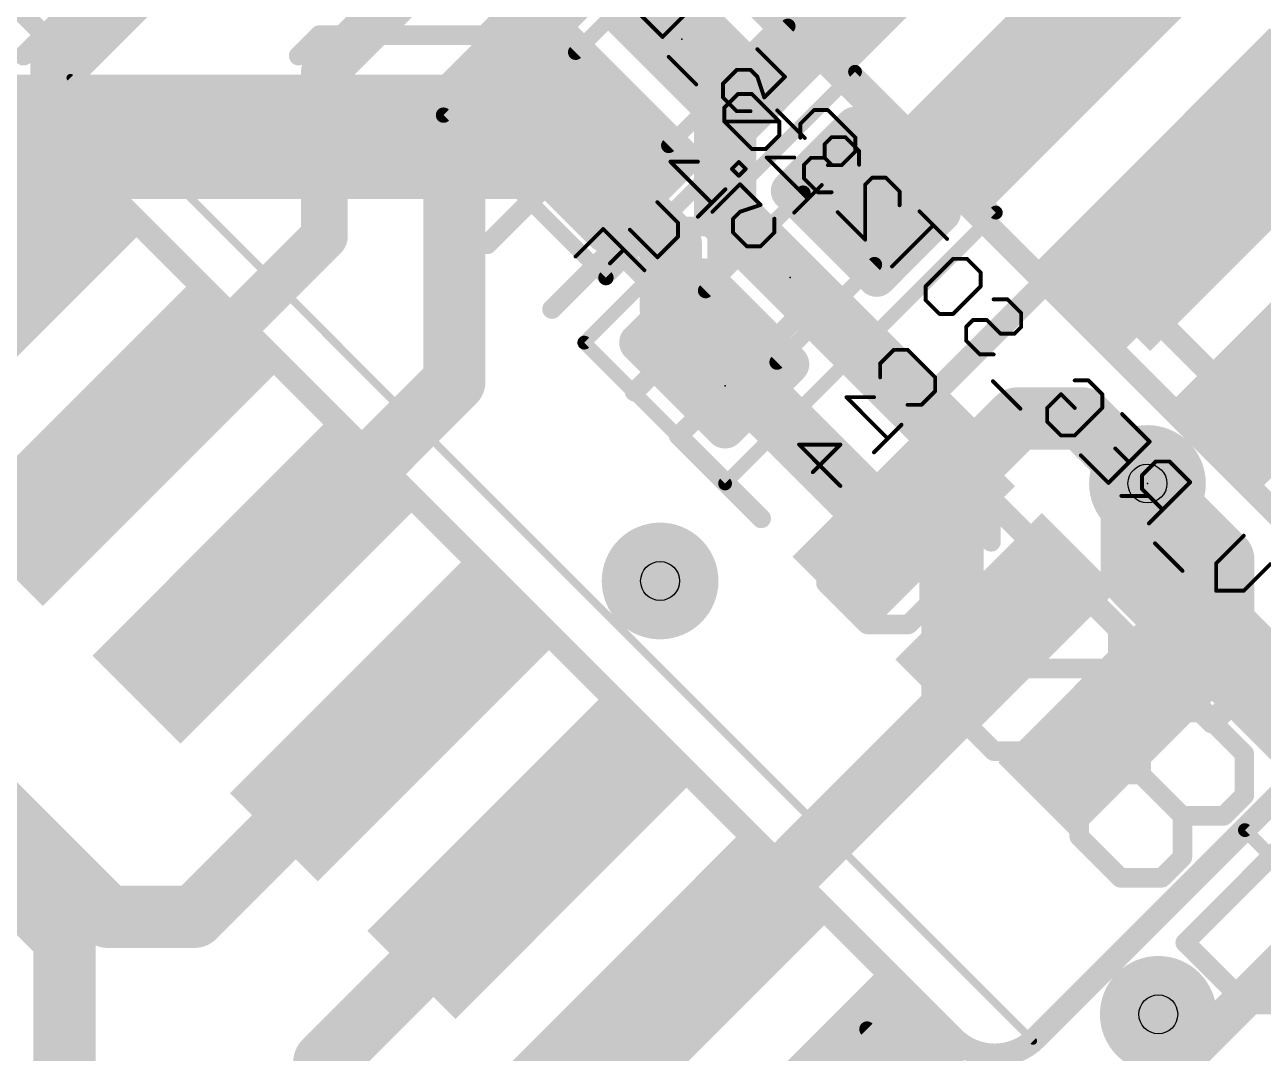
# Model space of a CAD drawing. Extents: x -76 to 580, y -41 to 95.
# Drawn here: x 174.54 to 182.62, y 5.19 to 11.9 of the extents above; entities that cross this region are included whole.
import ezdxf

# ---------------------------------------------------------------- set-up
doc = ezdxf.new("R2010")
doc.units = 0
for name, color, linetype in [('1', 22, 'CONTINUOUS'), ('16', 175, 'CONTINUOUS'), ('18', 82, 'CONTINUOUS'), ('21', 32, 'CONTINUOUS'), ('23', 7, 'CONTINUOUS'), ('24', 7, 'CONTINUOUS'), ('25', 253, 'CONTINUOUS'), ('26', 253, 'CONTINUOUS'), ('27', 253, 'CONTINUOUS'), ('28', 253, 'CONTINUOUS'), ('29', 253, 'CONTINUOUS'), ('30', 253, 'CONTINUOUS'), ('31', 253, 'CONTINUOUS'), ('32', 253, 'CONTINUOUS'), ('36', 253, 'CONTINUOUS'), ('40', 175, 'CONTINUOUS'), ('44', 253, 'CONTINUOUS'), ('51', 53, 'CONTINUOUS'), ('52', 253, 'CONTINUOUS')]:
    doc.layers.add(name, color=color, linetype=linetype)

# ---------------------------------------------------------------- blocks, each defined once
blk = doc.blocks.new('RECT')
blk.add_solid([(-0.5, -0.5), (0.5, -0.5), (-0.5, 0.5), (0.5, 0.5)])
blk = doc.blocks.new('RECT112000X144000R30')
at = {"const_width": 0.105}
blk.add_lwpolyline([(0.2975, -0.345), (0.2975, 0.345, 0.4142), (0.245, 0.3975), (-0.245, 0.3975, 0.4142), (-0.2975, 0.345), (-0.2975, -0.345, 0.4142), (-0.245, -0.3975), (0.245, -0.3975, 0.4142)], format="xyb", close=True, dxfattribs=at)
blk.add_solid([(-0.2704, -0.3704), (0.2704, -0.3704), (-0.2704, 0.3704), (0.2704, 0.3704)])
blk = doc.blocks.new('RECT136384X168384R30')
at = {"const_width": 0.1279}
blk.add_lwpolyline([(0.3623, -0.3983), (0.3623, 0.3983, 0.4142), (0.2983, 0.4623), (-0.2983, 0.4623, 0.4142), (-0.3623, 0.3983), (-0.3623, -0.3983, 0.4142), (-0.2983, -0.4623), (0.2983, -0.4623, 0.4142)], format="xyb", close=True, dxfattribs=at)
blk.add_solid([(-0.3237, -0.4237), (0.3237, -0.4237), (-0.3237, 0.4237), (0.3237, 0.4237)])
blk = doc.blocks.new('RECT128000X192000R30')
at = {"const_width": 0.12}
blk.add_lwpolyline([(0.34, -0.48), (0.34, 0.48, 0.4142), (0.28, 0.54), (-0.28, 0.54, 0.4142), (-0.34, 0.48), (-0.34, -0.48, 0.4142), (-0.28, -0.54), (0.28, -0.54, 0.4142)], format="xyb", close=True, dxfattribs=at)
blk.add_solid([(-0.3054, -0.5054), (0.3054, -0.5054), (-0.3054, 0.5054), (0.3054, 0.5054)])
blk = doc.blocks.new('RECT152384X216384R30')
at = {"const_width": 0.1429}
blk.add_lwpolyline([(0.4048, -0.5333), (0.4048, 0.5333, 0.4142), (0.3333, 0.6048), (-0.3333, 0.6048, 0.4142), (-0.4048, 0.5333), (-0.4048, -0.5333, 0.4142), (-0.3333, -0.6048), (0.3333, -0.6048, 0.4142)], format="xyb", close=True, dxfattribs=at)
blk.add_solid([(-0.3587, -0.5587), (0.3587, -0.5587), (-0.3587, 0.5587), (0.3587, 0.5587)])
blk = doc.blocks.new('ROUNDV')
at = {"const_width": 0.5}
blk.add_lwpolyline([(0, -0.25, 1), (0, 0.25, 1), (0, -0.25)], format="xyb", dxfattribs=at)

msp = doc.modelspace()

# ---------------------------------------------------------------- linework, layer by layer
at = {"layer": '1'}
for points, const_width in [([(181.2834, 11.7192), (184.4134, 14.8492)], 0.4064), ([(177.3424, 11.3703), (179.4873, 13.5152)], 0.4064), ([(175.8575, 12.7986), (174.7261, 11.6673)], 0.3048), ([(179.1101, 11.342), (180.3853, 12.6172)], 0.4064), ([(176.4939, 11.5966), (176.9888, 12.0915)], 0.3048), ([(174.7261, 11.6673), (174.7261, 10.6773)], 0.3048), ([(176.4939, 10.5217), (176.4939, 11.5966)], 0.3048), ([(177.3424, 9.5742), (177.3424, 11.3703)], 0.4064), ([(179.1101, 10.6773), (179.1101, 11.342)], 0.4064), ([(180.5951, 9.1924), (179.1101, 10.6773)], 0.4064), ([(174.7261, 10.6773), (174.2428, 10.1941)], 0.3048), ([(175.1409, 9.1688), (176.4939, 10.5217)], 0.3048), ([(176.0389, 8.2707), (177.3424, 9.5742)], 0.4064), ([(180.5951, 7.4388), (180.5951, 9.1924)], 0.4064), ([(181.8679, 8.3439), (181.8679, 8.9095)], 0.6096), ([(183.5649, 6.6468), (181.8679, 8.3439)], 0.6096), ([(175.0796, 6.0811), (172.8876, 8.2731)], 0.4064), ([(178.733, 5.5767), (180.5951, 7.4388)], 0.4064), ([(176.9369, 7.3727), (175.6453, 6.0811)], 0.4064), ([(177.835, 6.4747), (176.4939, 5.1336)], 0.4064), ([(175.6453, 6.0811), (175.0796, 6.0811)], 0.4064), ([(176.4939, 5.1336), (176.4939, 2.8991)], 0.4064)]:
    msp.add_lwpolyline(points, dxfattribs=dict(at, const_width=const_width))
for points, const_width in [([(181.2115, 11.791, 1), (181.3552, 11.6473)], 0.2032), ([(174.8023, 11.6673, 1), (174.6499, 11.6673)], 0.1524), ([(174.6722, 11.7211, 1), (174.78, 11.6134)], 0.1524), ([(176.5701, 11.5966, 1), (176.4177, 11.5966)], 0.1524), ([(176.44, 11.6504, 1), (176.5477, 11.5427)], 0.1524), ([(177.444, 11.3703, 1), (177.2408, 11.3703)], 0.2032), ([(177.2705, 11.4421, 1), (177.4142, 11.2984)], 0.2032), ([(179.2117, 11.342, 1), (179.0085, 11.342)], 0.2032), ([(179.0383, 11.4138, 1), (179.182, 11.2701)], 0.2032), ([(179.182, 10.7492, 1), (179.0383, 10.6055)], 0.2032), ([(174.78, 10.6234, 1), (174.6722, 10.7312)], 0.1524), ([(179.0085, 10.6773, 1), (179.2117, 10.6773)], 0.2032), ([(174.6499, 10.6773, 1), (174.8023, 10.6773)], 0.1524), ([(176.5477, 10.4679, 1), (176.44, 10.5756)], 0.1524), ([(176.4177, 10.5217, 1), (176.5701, 10.5217)], 0.1524), ([(177.4142, 9.5024, 1), (177.2705, 9.6461)], 0.2032), ([(177.2408, 9.5742, 1), (177.444, 9.5742)], 0.2032), ([(180.6967, 9.1924, 1), (180.4935, 9.1924)], 0.2032), ([(180.5232, 9.1205, 1), (180.6669, 9.2642)], 0.2032), ([(175.087, 9.2227, 1), (175.1948, 9.1149)], 0.1524), ([(182.0203, 8.9095, 1), (181.7155, 8.9095)], 0.3048), ([(181.9756, 8.4516, 1), (181.7601, 8.2361)], 0.3048), ([(181.7155, 8.3439, 1), (182.0203, 8.3439)], 0.3048), ([(175.9671, 8.3426, 1), (176.1107, 8.1989)], 0.2032), ([(180.6669, 7.3669, 1), (180.5232, 7.5106)], 0.2032), ([(177.0088, 7.3009, 1), (176.8651, 7.4446)], 0.2032), ([(180.4935, 7.4388, 1), (180.6967, 7.4388)], 0.2032), ([(177.9068, 6.4028, 1), (177.7631, 6.5465)], 0.2032), ([(175.0796, 6.1827, 1), (175.0796, 5.9795)], 0.2032), ([(175.0078, 6.0093, 1), (175.1515, 6.153)], 0.2032), ([(175.5735, 6.153, 1), (175.7172, 6.0093)], 0.2032), ([(175.6453, 5.9795, 1), (175.6453, 6.1827)], 0.2032), ([(178.6611, 5.6485, 1), (178.8048, 5.5048)], 0.2032), ([(176.5954, 5.1336, 1), (176.3923, 5.1336)], 0.2032), ([(176.422, 5.2054, 1), (176.5657, 5.0618)], 0.2032)]:
    msp.add_lwpolyline(points, format="xyb", dxfattribs=dict(at, const_width=const_width))
at = {"layer": '16'}
for points, const_width in [([(178.0495, 11.1723), (172.1098, 11.1723)], 0.8128), ([(178.1202, 11.1016), (178.0495, 11.1723)], 0.4064), ([(178.1909, 11.1723), (178.1202, 11.1016)], 0.4064), ([(178.1202, 11.1016), (178.7566, 10.4652)], 0.4064), ([(174.7968, 5.9397), (169.847, 10.8894)], 0.4064), ([(178.7566, 10.0408), (178.7566, 10.4652)], 0.4064), ([(178.8979, 9.8994), (178.7566, 10.0408)], 0.4064), ([(180.2061, 8.5913), (178.8979, 9.8994)], 0.4064), ([(178.8981, 9.8994), (179.0394, 9.7581)], 0.4064), ([(178.8981, 9.8994), (178.8979, 9.8994)], 0.3048), ([(179.2516, 9.5459), (179.0394, 9.7581)], 0.3048), ([(180.2061, 8.5206), (181.0193, 9.3338)], 0.4064), ([(181.0193, 9.3338), (181.4436, 9.3338)], 0.4064), ([(181.4436, 9.3338), (181.8679, 8.9095)], 0.4064), ([(181.8679, 8.9095), (182.3628, 8.4146)], 0.4064), ([(180.2061, 8.5913), (180.2768, 8.662)], 0.4064), ([(180.2061, 8.5206), (180.2061, 8.5913)], 0.4064), ([(182.3628, 8.4146), (182.3628, 8.061)], 0.4064), ([(182.3628, 8.061), (181.6203, 7.3185)], 0.4064), ([(174.7968, 3.6062), (174.7968, 5.9397)], 0.4064)]:
    msp.add_lwpolyline(points, dxfattribs=dict(at, const_width=const_width))
for points, const_width in [([(178.0495, 10.9691, 1), (178.0495, 11.3755)], 0.4064), ([(178.1213, 11.2441, 1), (177.9776, 11.1004)], 0.2032), ([(178.2627, 11.1004, 1), (178.1191, 11.2441)], 0.2032), ([(178.192, 11.1734, 1), (178.0484, 11.0297)], 0.2032), ([(178.0484, 11.1734, 1), (178.192, 11.0297)], 0.2032), ([(178.0484, 11.0297, 1), (178.192, 11.1734)], 0.2032), ([(178.8582, 10.4652, 1), (178.655, 10.4652)], 0.2032), ([(178.6848, 10.3933, 1), (178.8284, 10.537)], 0.2032), ([(178.8284, 10.1126, 1), (178.6848, 9.9689)], 0.2032), ([(178.655, 10.0408, 1), (178.8582, 10.0408)], 0.2032), ([(178.9698, 9.9713, 1), (178.8261, 9.8276)], 0.2032), ([(178.9699, 9.9713, 1), (178.8262, 9.8276)], 0.2032), ([(178.8261, 9.8276, 1), (178.9698, 9.9713)], 0.2032), ([(178.8979, 9.9756, 1), (178.8979, 9.8232)], 0.1524), ([(178.8981, 9.8232, 1), (178.8981, 9.9756)], 0.1524), ([(178.9676, 9.6862, 1), (179.1113, 9.8299)], 0.2032), ([(179.0933, 9.812, 1), (178.9856, 9.7042)], 0.1524), ([(179.1977, 9.4921, 1), (179.3055, 9.5998)], 0.1524), ([(181.0193, 9.4354, 1), (181.0193, 9.2322)], 0.2032), ([(181.0912, 9.262, 1), (180.9475, 9.4057)], 0.2032), ([(181.5154, 9.4057, 1), (181.3718, 9.262)], 0.2032), ([(181.4436, 9.2322, 1), (181.4436, 9.4354)], 0.2032), ([(181.9397, 8.9814, 1), (181.796, 8.8377)], 0.2032), ([(181.796, 8.8377, 1), (181.9397, 8.9814)], 0.2032), ([(180.3486, 8.5901, 1), (180.205, 8.7338)], 0.2032), ([(180.3077, 8.5913, 1), (180.1045, 8.5913)], 0.2032), ([(180.1343, 8.6631, 1), (180.2779, 8.5194)], 0.2032), ([(180.1342, 8.5194, 1), (180.2779, 8.6631)], 0.2032), ([(180.1342, 8.5924, 1), (180.2779, 8.4487)], 0.2032), ([(180.1045, 8.5206, 1), (180.3077, 8.5206)], 0.2032), ([(182.4644, 8.4146, 1), (182.2612, 8.4146)], 0.2032), ([(182.291, 8.3427, 1), (182.4347, 8.4864)], 0.2032), ([(182.4347, 7.9892, 1), (182.291, 8.1329)], 0.2032), ([(182.2612, 8.061, 1), (182.4644, 8.061)], 0.2032), ([(181.5485, 7.3903, 1), (181.6921, 7.2466)], 0.2032), ([(174.8984, 5.9397, 1), (174.6952, 5.9397)], 0.2032), ([(174.725, 5.8679, 1), (174.8686, 6.0115)], 0.2032)]:
    msp.add_lwpolyline(points, format="xyb", dxfattribs=dict(at, const_width=const_width))
at = {"layer": '21'}
for points, const_width in [([(183.3668, 8.0552), (177.6194, 13.8026)], 0.1524), ([(175.6078, 12.3298), (174.8535, 11.5755)], 0.1524), ([(174.8355, 11.5575), (181.1217, 5.2713)], 0.0508), ([(174.8535, 11.0367), (180.6009, 5.2893)], 0.1524), ([(181.1397, 5.2893), (183.3668, 7.5164)], 0.1524), ([(179.5945, 2.641), (183.1866, 6.2331)], 0.254)]:
    msp.add_lwpolyline(points, dxfattribs=dict(at, const_width=const_width))
for points, const_width in [([(174.8535, 11.5755, 0.4142), (174.8535, 11.0367)], 0.1524), ([(174.8804, 11.5485, 1), (174.8266, 11.6024)], 0.0762), ([(174.8266, 11.6024, 1), (174.8804, 11.5485)], 0.0762), ([(174.8445, 11.5665, 1), (174.8266, 11.5485)], 0.0254), ([(174.8804, 11.0636, 1), (174.8266, 11.0097)], 0.0762), ([(174.8266, 11.0097, 1), (174.8804, 11.0636)], 0.0762), ([(180.6009, 5.2893, 0.4142), (181.1397, 5.2893)], 0.1524), ([(180.6278, 5.3162, 1), (180.5739, 5.2624)], 0.0762), ([(180.5739, 5.2624, 1), (180.6278, 5.3162)], 0.0762), ([(181.1127, 5.3162, 1), (181.1666, 5.2624)], 0.0762), ([(181.1666, 5.2624, 1), (181.1127, 5.3162)], 0.0762), ([(181.1127, 5.2624, 1), (181.1307, 5.2803)], 0.0254)]:
    msp.add_lwpolyline(points, format="xyb", dxfattribs=dict(at, const_width=const_width))
at = {"layer": '23'}
msp.add_point((179.1101, 9.5459), dxfattribs=at)
at = {"layer": '24'}
for p in [(178.8273, 11.8087), (179.5344, 10.253), (181.8679, 8.9095)]:
    msp.add_point(p, dxfattribs=at)
at = {"layer": '25'}
for points, const_width in [([(174.665, 11.836), (173.8561, 12.6449)], 0.127), ([(174.5302, 11.7012), (174.7999, 11.9708)], 0.127), ([(180.0371, 4.9163), (180.0371, 5.3478)], 0.1016), ([(180.0371, 5.3478), (180.6842, 4.7006)], 0.1016)]:
    msp.add_lwpolyline(points, dxfattribs=dict(at, const_width=const_width))
for points, const_width in [([(174.6426, 11.8136, 1), (174.6875, 11.8585)], 0.0635), ([(174.5078, 11.7236, 1), (174.5527, 11.6787)], 0.0635), ([(180.0625, 5.3478, 1), (180.0117, 5.3478)], 0.0508), ([(180.0551, 5.3657, 1), (180.0191, 5.3298)], 0.0508)]:
    msp.add_lwpolyline(points, format="xyb", dxfattribs=dict(at, const_width=const_width))
at = {"layer": '26', "const_width": 0.0254}
for points in [[(179.6017, 11.2567), (179.6916, 11.3466)], [(179.6916, 11.3466), (179.7814, 11.3466)], [(179.7814, 11.3466), (179.9612, 11.1668)], [(179.6017, 11.1668), (179.6017, 11.2567)], [(179.9612, 11.1668), (179.9612, 11.0769)], [(179.9612, 11.0769), (179.8713, 10.9871)], [(179.5618, 11.037), (179.382, 11.037)], [(179.382, 11.037), (179.6517, 10.7674)], [(179.8713, 10.9871), (179.7814, 10.9871)], [(179.0275, 10.6825), (179.2073, 10.8623)], [(179.2073, 10.8623), (179.3421, 10.7275)], [(179.7415, 10.8573), (179.5618, 10.6775)], [(179.2073, 10.6825), (179.1624, 10.6376)], [(179.3421, 10.7275), (179.2073, 10.6825)], [(179.1624, 10.6376), (179.1624, 10.5477)], [(179.432, 10.5477), (179.432, 10.6376)], [(179.1624, 10.5477), (179.2522, 10.4579)], [(179.3421, 10.4579), (179.432, 10.5477)], [(179.2522, 10.4579), (179.3421, 10.4579)], [(180.1225, 9.6922), (180.2124, 9.7821)], [(180.2124, 9.7821), (180.3022, 9.7821)], [(180.3022, 9.7821), (180.482, 9.6023)], [(180.1225, 9.6023), (180.1225, 9.6922)], [(180.482, 9.6023), (180.482, 9.5125)], [(180.0826, 9.4726), (179.9028, 9.4726)], [(179.9028, 9.4726), (180.1724, 9.2029)], [(180.482, 9.5125), (180.3921, 9.4226)], [(180.3921, 9.4226), (180.3022, 9.4226)], [(180.2623, 9.2928), (180.0826, 9.113)], [(179.8629, 8.8934), (179.5933, 9.163)], [(179.5933, 9.163), (179.8629, 9.163)], [(179.8629, 9.163), (179.6831, 8.9833)]]:
    msp.add_lwpolyline(points, dxfattribs=at)
at = {"layer": '26', "const_width": 0.0127}
for points in [[(179.6916, 11.3529, 1), (179.6916, 11.3402)], [(179.6961, 11.3421, 1), (179.6871, 11.3511)], [(179.7859, 11.3511, 1), (179.777, 11.3421)], [(179.7814, 11.3402, 1), (179.7814, 11.3529)], [(179.608, 11.2567, 1), (179.5953, 11.2567)], [(179.5972, 11.2612, 1), (179.6062, 11.2522)], [(179.5953, 11.1668, 1), (179.608, 11.1668)], [(179.9676, 11.1668, 1), (179.9549, 11.1668)], [(179.9567, 11.1623, 1), (179.9657, 11.1713)], [(179.9549, 11.0769, 1), (179.9676, 11.0769)], [(179.9657, 11.0725, 1), (179.9567, 11.0814)], [(179.382, 11.0434, 1), (179.382, 11.0307)], [(179.3865, 11.0415, 1), (179.3775, 11.0325)], [(179.5618, 11.0307, 1), (179.5618, 11.0434)], [(179.7814, 10.9934, 1), (179.7814, 10.9807)], [(179.8668, 10.9916, 1), (179.8758, 10.9826)], [(179.8713, 10.9807, 1), (179.8713, 10.9934)], [(179.2118, 10.8668, 1), (179.2028, 10.8578)], [(179.2118, 10.8578, 1), (179.2028, 10.8668)], [(179.746, 10.8528, 1), (179.737, 10.8618)], [(179.6472, 10.7629, 1), (179.6562, 10.7719)], [(179.0231, 10.687, 1), (179.032, 10.6781)], [(179.2053, 10.6886, 1), (179.2093, 10.6765)], [(179.2118, 10.6781, 1), (179.2028, 10.687)], [(179.3376, 10.723, 1), (179.3466, 10.732)], [(179.3441, 10.7215, 1), (179.3401, 10.7335)], [(179.5573, 10.682, 1), (179.5663, 10.673)], [(179.1687, 10.6376, 1), (179.156, 10.6376)], [(179.1579, 10.6421, 1), (179.1668, 10.6331)], [(179.4383, 10.6376, 1), (179.4256, 10.6376)], [(179.1668, 10.5522, 1), (179.1579, 10.5432)], [(179.156, 10.5477, 1), (179.1687, 10.5477)], [(179.4256, 10.5477, 1), (179.4383, 10.5477)], [(179.4365, 10.5432, 1), (179.4275, 10.5522)], [(179.2522, 10.4642, 1), (179.2522, 10.4515)], [(179.2478, 10.4534, 1), (179.2567, 10.4623)], [(179.3376, 10.4623, 1), (179.3466, 10.4534)], [(179.3421, 10.4515, 1), (179.3421, 10.4642)], [(180.2124, 9.7885, 1), (180.2123, 9.7758)], [(180.2168, 9.7776, 1), (180.2079, 9.7866)], [(180.3067, 9.7866, 1), (180.2977, 9.7776)], [(180.3022, 9.7758, 1), (180.3022, 9.7884)], [(180.1288, 9.6922, 1), (180.1161, 9.6922)], [(180.118, 9.6967, 1), (180.127, 9.6877)], [(180.1161, 9.6023, 1), (180.1288, 9.6023)], [(180.4883, 9.6023, 1), (180.4756, 9.6023)], [(180.4775, 9.5979, 1), (180.4865, 9.6068)], [(179.9028, 9.4789, 1), (179.9028, 9.4662)], [(179.9073, 9.477, 1), (179.8983, 9.4681)], [(180.0826, 9.4662, 1), (180.0826, 9.4789)], [(180.4756, 9.5125, 1), (180.4883, 9.5125)], [(180.4865, 9.508, 1), (180.4775, 9.517)], [(180.3022, 9.4289, 1), (180.3022, 9.4162)], [(180.3876, 9.4271, 1), (180.3966, 9.4181)], [(180.3921, 9.4162, 1), (180.3921, 9.4289)], [(180.2668, 9.2883, 1), (180.2578, 9.2973)], [(179.5978, 9.1675, 1), (179.5888, 9.1585)], [(179.5933, 9.1694, 1), (179.5933, 9.1567)], [(179.8674, 9.1585, 1), (179.8584, 9.1675)], [(179.8629, 9.1567, 1), (179.8629, 9.1694)], [(180.168, 9.1984, 1), (180.1769, 9.2074)], [(180.0781, 9.1175, 1), (180.0871, 9.1086)], [(179.6787, 8.9877, 1), (179.6876, 8.9788)], [(179.8584, 8.8889, 1), (179.8674, 8.8979)]]:
    msp.add_lwpolyline(points, format="xyb", dxfattribs=at)
at = {"layer": '27', "const_width": 0.127}
for points in [[(177.6744, 11.9708), (177.5396, 11.836)], [(176.4611, 11.836), (176.3263, 11.7012)], [(177.5396, 11.836), (176.4611, 11.836)], [(177.5576, 10.4699), (178.3665, 11.2788)], [(178.3665, 11.2788), (177.5576, 11.2788)], [(177.5576, 11.2788), (178.0969, 10.7395)], [(177.98, 10.0474), (178.5193, 10.5867)], [(178.5193, 10.5867), (179.0586, 10.5867)], [(179.0586, 10.5867), (179.0586, 10.0474)], [(178.3845, 10.4519), (178.9238, 9.9126)], [(179.0586, 10.0474), (178.5193, 9.5081)], [(179.6158, 10.0294), (178.8069, 9.2205)], [(178.8069, 9.2205), (179.3462, 8.6813)], [(180.3079, 9.0677), (180.1731, 8.9329)], [(180.5775, 9.0677), (180.3079, 9.0677)], [(180.8472, 8.7981), (180.5775, 9.0677)], [(180.1731, 8.9329), (180.1731, 8.6633)], [(180.8472, 8.5285), (180.8472, 8.7981)], [(180.1731, 8.6633), (180.4427, 8.3936)], [(179.7686, 8.2588), (179.7686, 8.5285)], [(180.4427, 8.3936), (180.4427, 8.124)], [(180.0383, 7.9892), (179.7686, 8.2588)], [(180.5955, 7.7016), (181.1348, 8.2408)], [(181.1348, 8.2408), (181.4044, 8.2408)], [(181.4044, 8.2408), (181.6741, 7.9712)], [(180.4427, 8.124), (180.3079, 7.9892)], [(180.3079, 7.9892), (180.0383, 7.9892)], [(181.6741, 7.9712), (181.6741, 7.7016)], [(180.5955, 7.4319), (180.5955, 7.7016)], [(180.5955, 7.7016), (181.6741, 7.7016)], [(181.6741, 7.7016), (181.1348, 7.1623)], [(180.8652, 7.1623), (180.5955, 7.4319)], [(181.8269, 7.2791), (181.9617, 7.4139)], [(181.9617, 7.4139), (182.2313, 7.4139)], [(182.2313, 7.4139), (182.501, 7.1443)], [(181.8269, 7.0095), (181.8269, 7.2791)], [(181.1348, 7.1623), (180.8652, 7.1623)], [(182.501, 7.1443), (182.501, 6.8747)], [(181.4224, 6.8747), (181.5572, 7.0095)], [(181.5572, 7.0095), (181.8269, 7.0095)], [(181.8269, 7.0095), (182.0965, 6.7399)], [(181.4224, 6.605), (181.4224, 6.8747)], [(182.501, 6.8747), (182.3661, 6.7399)], [(182.3661, 6.7399), (182.0965, 6.7399)], [(182.0965, 6.7399), (182.0965, 6.4702)], [(182.9234, 6.7219), (182.1145, 5.913)], [(181.692, 6.3354), (181.4224, 6.605)], [(182.0965, 6.4702), (181.9617, 6.3354)], [(181.9617, 6.3354), (181.692, 6.3354)], [(182.1145, 5.913), (182.5189, 5.5085)], [(182.5189, 5.5085), (182.7886, 5.5085)]]:
    msp.add_lwpolyline(points, dxfattribs=at)
at = {"layer": '27', "const_width": 0.0635}
for points in [[(176.4611, 11.8678, 1), (176.4611, 11.8043)], [(176.4835, 11.8136, 1), (176.4386, 11.8585)], [(177.5172, 11.8585, 1), (177.5621, 11.8136)], [(177.5396, 11.8043, 1), (177.5396, 11.8678)], [(176.3038, 11.7237, 1), (176.3487, 11.6787)], [(177.5576, 11.3105, 1), (177.5576, 11.247)], [(177.5801, 11.3012, 1), (177.5352, 11.2563)], [(178.389, 11.2563, 1), (178.3441, 11.3012)], [(178.3665, 11.247, 1), (178.3665, 11.3105)], [(178.0744, 10.717, 1), (178.1193, 10.7619)], [(178.5193, 10.6184, 1), (178.5193, 10.5549)], [(178.5418, 10.5642, 1), (178.4969, 10.6091)], [(179.0903, 10.5867, 1), (179.0268, 10.5867)], [(179.0586, 10.5549, 1), (179.0586, 10.6184)], [(177.5352, 10.4923, 1), (177.5801, 10.4474)], [(178.4069, 10.4743, 1), (178.362, 10.4294)], [(179.081, 10.025, 1), (179.0361, 10.0699)], [(177.9576, 10.0699, 1), (178.0025, 10.025)], [(179.0268, 10.0474, 1), (179.0903, 10.0474)], [(179.6383, 10.007, 1), (179.5934, 10.0519)], [(178.9013, 9.8901, 1), (178.9462, 9.9351)], [(178.4969, 9.5306, 1), (178.5418, 9.4857)], [(178.8294, 9.243, 1), (178.7845, 9.1981)], [(178.7845, 9.243, 1), (178.8294, 9.1981)], [(180.3079, 9.0995, 1), (180.3079, 9.036)], [(180.3304, 9.0453, 1), (180.2855, 9.0902)], [(180.6, 9.0902, 1), (180.5551, 9.0453)], [(180.5775, 9.036, 1), (180.5775, 9.0995)], [(180.2048, 8.9329, 1), (180.1413, 8.9329)], [(180.1506, 8.9554, 1), (180.1955, 8.9105)], [(180.8789, 8.7981, 1), (180.8154, 8.7981)], [(180.8247, 8.7756, 1), (180.8696, 8.8205)], [(179.3237, 8.6588, 1), (179.3686, 8.7037)], [(180.1955, 8.6857, 1), (180.1506, 8.6408)], [(180.1413, 8.6633, 1), (180.2048, 8.6633)], [(179.8004, 8.5285, 1), (179.7369, 8.5285)], [(180.8154, 8.5285, 1), (180.8789, 8.5285)], [(180.4745, 8.3936, 1), (180.411, 8.3936)], [(180.4203, 8.3712, 1), (180.4652, 8.4161)], [(179.7911, 8.2813, 1), (179.7462, 8.2364)], [(179.7369, 8.2588, 1), (179.8004, 8.2588)], [(181.1348, 8.2726, 1), (181.1348, 8.2091)], [(181.1572, 8.2184, 1), (181.1123, 8.2633)], [(181.4269, 8.2633, 1), (181.382, 8.2184)], [(181.4044, 8.2091, 1), (181.4044, 8.2726)], [(180.4652, 8.1015, 1), (180.4203, 8.1465)], [(180.411, 8.124, 1), (180.4745, 8.124)], [(180.0383, 8.0209, 1), (180.0383, 7.9574)], [(180.0158, 7.9667, 1), (180.0607, 8.0116)], [(180.2855, 8.0116, 1), (180.3304, 7.9667)], [(180.3079, 7.9574, 1), (180.3079, 8.0209)], [(181.7058, 7.9712, 1), (181.6423, 7.9712)], [(181.6516, 7.9487, 1), (181.6965, 7.9937)], [(180.5955, 7.7333, 1), (180.5955, 7.6698)], [(180.6273, 7.7016, 1), (180.5638, 7.7016)], [(181.6965, 7.6791, 1), (181.6516, 7.724)], [(181.6741, 7.6698, 1), (181.6741, 7.7333)], [(180.5731, 7.724, 1), (180.618, 7.6791)], [(181.6423, 7.7016, 1), (181.7058, 7.7016)], [(180.618, 7.4544, 1), (180.5731, 7.4095)], [(180.5638, 7.4319, 1), (180.6273, 7.4319)], [(181.9617, 7.4457, 1), (181.9617, 7.3822)], [(181.9841, 7.3915, 1), (181.9392, 7.4364)], [(182.2538, 7.4364, 1), (182.2089, 7.3915)], [(182.2313, 7.3822, 1), (182.2313, 7.4457)], [(181.8586, 7.2791, 1), (181.7951, 7.2791)], [(181.8044, 7.3016, 1), (181.8493, 7.2567)], [(180.8652, 7.194, 1), (180.8652, 7.1305)], [(180.8427, 7.1398, 1), (180.8876, 7.1847)], [(181.1123, 7.1847, 1), (181.1572, 7.1398)], [(181.1348, 7.1305, 1), (181.1348, 7.194)], [(182.5327, 7.1443, 1), (182.4692, 7.1443)], [(182.4785, 7.1219, 1), (182.5234, 7.1668)], [(181.5572, 7.0412, 1), (181.5572, 6.9777)], [(181.5797, 6.987, 1), (181.5348, 7.0319)], [(181.8493, 7.0319, 1), (181.8044, 6.987)], [(181.7951, 7.0095, 1), (181.8586, 7.0095)], [(181.8269, 6.9777, 1), (181.8269, 7.0412)], [(181.4542, 6.8747, 1), (181.3907, 6.8747)], [(181.4, 6.8971, 1), (181.4449, 6.8522)], [(182.4692, 6.8747, 1), (182.5327, 6.8747)], [(182.5234, 6.8522, 1), (182.4785, 6.8971)], [(182.0965, 6.7716, 1), (182.0965, 6.7081)], [(182.1282, 6.7399, 1), (182.0647, 6.7399)], [(182.074, 6.7174, 1), (182.1189, 6.7623)], [(182.3437, 6.7623, 1), (182.3886, 6.7174)], [(182.3661, 6.7081, 1), (182.3661, 6.7716)], [(181.4449, 6.6275, 1), (181.4, 6.5826)], [(181.3907, 6.605, 1), (181.4542, 6.605)], [(182.0647, 6.4702, 1), (182.1282, 6.4702)], [(182.1189, 6.4478, 1), (182.074, 6.4927)], [(181.692, 6.3671, 1), (181.692, 6.3037)], [(181.6696, 6.3129, 1), (181.7145, 6.3579)], [(181.9392, 6.3579, 1), (181.9841, 6.3129)], [(181.9617, 6.3037, 1), (181.9617, 6.3671)], [(182.1369, 5.9354, 1), (182.092, 5.8905)], [(182.092, 5.9354, 1), (182.1369, 5.8905)], [(182.5189, 5.5403, 1), (182.5189, 5.4768)], [(182.4965, 5.4861, 1), (182.5414, 5.531)]]:
    msp.add_lwpolyline(points, format="xyb", dxfattribs=at)
at = {"layer": '28', "const_width": 0.0254}
for points in [[(178.9719, 12.0934), (178.7022, 11.8237)], [(178.7022, 11.8237), (178.5225, 12.0035)], [(179.3213, 11.7439), (179.5011, 11.5641)], [(178.9219, 11.5142), (178.7421, 11.6939)], [(179.1865, 11.6091), (179.0966, 11.5192)], [(179.2764, 11.6091), (179.1865, 11.6091)], [(179.3213, 11.5641), (179.2764, 11.6091)], [(179.3663, 11.4293), (179.3213, 11.5641)], [(179.5011, 11.5641), (179.3663, 11.4293)], [(179.0966, 11.5192), (179.0966, 11.4293)], [(179.0966, 11.4293), (179.1865, 11.3395)], [(179.195, 11.4518), (179.1052, 11.3619)], [(179.2849, 11.4518), (179.195, 11.4518)], [(179.4647, 11.272), (179.2849, 11.4518)], [(179.1052, 11.3619), (179.1052, 11.272)], [(179.1865, 11.3395), (179.2764, 11.3395)], [(179.6309, 11.1647), (179.4511, 11.3445)], [(179.1052, 11.272), (179.2849, 11.0923)], [(179.4647, 11.272), (179.1052, 11.272)], [(179.4647, 11.1822), (179.4647, 11.272)], [(179.3748, 11.0923), (179.4647, 11.1822)], [(179.8056, 11.1698), (179.7606, 11.1248)], [(179.8955, 11.1698), (179.8056, 11.1698)], [(179.9853, 11.0799), (179.8955, 11.1698)], [(179.2849, 11.0923), (179.3748, 11.0923)], [(179.7606, 11.1248), (179.7606, 11.0349)], [(179.9853, 10.99), (179.9853, 11.0799)], [(178.933, 11.01), (178.7532, 11.01)], [(178.7532, 11.01), (179.0228, 10.7403)], [(179.2001, 11.0074), (179.1551, 10.9625)], [(179.245, 10.9625), (179.2001, 11.0074)], [(179.6708, 11.0349), (179.6258, 10.99)], [(179.6258, 10.99), (179.6258, 10.9001)], [(179.7606, 11.0349), (179.6708, 11.0349)], [(179.7606, 11.0349), (179.8056, 10.99)], [(179.1551, 10.9625), (179.2001, 10.9176)], [(179.2001, 10.9176), (179.245, 10.9625)], [(180.0252, 10.8602), (180.0702, 10.9052)], [(180.0702, 10.9052), (180.1601, 10.9052)], [(180.1601, 10.9052), (180.25, 10.8153)], [(179.1127, 10.8302), (178.933, 10.6504)], [(179.6258, 10.9001), (179.7157, 10.8102)], [(180.0252, 10.5007), (180.0252, 10.8602)], [(178.6684, 10.7454), (178.8032, 10.6105)], [(179.7157, 10.8102), (179.8056, 10.8102)], [(180.25, 10.8153), (180.2499, 10.7254)], [(179.8455, 10.6805), (180.0252, 10.5007)], [(180.5595, 10.5057), (180.3797, 10.6855)], [(178.8032, 10.6105), (178.8032, 10.5207)], [(180.2, 10.326), (180.4696, 10.5956)], [(178.3139, 10.5706), (178.1341, 10.3909)], [(178.5835, 10.301), (178.3139, 10.5706)], [(178.6684, 10.3858), (178.4886, 10.5656)], [(178.8032, 10.5207), (178.6684, 10.3858)], [(178.4487, 10.4358), (178.3588, 10.3459)], [(180.4196, 10.1962), (180.5994, 10.376)], [(180.5994, 10.376), (180.6893, 10.376)], [(180.6893, 10.376), (180.7792, 10.2861)], [(180.7792, 10.2861), (180.7792, 10.1962)], [(180.4196, 10.1063), (180.4196, 10.1962)], [(180.7792, 10.1962), (180.5994, 10.0164)], [(180.5095, 10.0164), (180.4196, 10.1063)], [(180.864, 10.1113), (180.9539, 10.1113)], [(180.9539, 10.1113), (181.0438, 10.0215)], [(180.5994, 10.0164), (180.5095, 10.0164)], [(181.0438, 10.0215), (181.0438, 9.9316)], [(180.7292, 9.9765), (180.6842, 9.9316)], [(180.8191, 9.9765), (180.7292, 9.9765)], [(180.9089, 9.8867), (180.8191, 9.9765)], [(180.6842, 9.9316), (180.6842, 9.8417)], [(180.9988, 9.8867), (180.9089, 9.8867)], [(181.0438, 9.9316), (180.9988, 9.8867)], [(180.6842, 9.8417), (180.7741, 9.7518)], [(180.7741, 9.7518), (180.864, 9.7518)], [(181.0387, 9.3974), (180.859, 9.5771)], [(181.3932, 9.5821), (181.4831, 9.5821)], [(181.4831, 9.5821), (181.573, 9.4923)], [(181.2134, 9.4024), (181.3033, 9.4923)], [(181.3033, 9.4923), (181.3932, 9.4024)], [(181.573, 9.4923), (181.573, 9.4024)], [(181.2134, 9.3125), (181.2134, 9.4024)], [(181.573, 9.4024), (181.3932, 9.2226)], [(181.3033, 9.2226), (181.2134, 9.3125)], [(181.7028, 9.3625), (181.8825, 9.1827)], [(181.3932, 9.2226), (181.3033, 9.2226)], [(181.8825, 9.1827), (181.6129, 8.9131)], [(181.7477, 9.0479), (181.6578, 9.1378)], [(181.6129, 8.9131), (181.4331, 9.0928)], [(181.9224, 9.0529), (181.8325, 8.9631)], [(182.0123, 9.0529), (181.9224, 9.0529)], [(182.1471, 8.9181), (182.0123, 9.0529)], [(181.8325, 8.9631), (181.8325, 8.8732)], [(181.8775, 8.6485), (182.1471, 8.9181)], [(181.8775, 8.8282), (181.6977, 8.8282)], [(181.8325, 8.8732), (181.9674, 8.7384)], [(182.3168, 8.3889), (182.4966, 8.5687)], [(182.0971, 8.3389), (181.9174, 8.5187)], [(182.3168, 8.2092), (182.3168, 8.3889)], [(182.6763, 8.3889), (182.4966, 8.2092)], [(182.4966, 8.2092), (182.3168, 8.2092)]]:
    msp.add_lwpolyline(points, dxfattribs=at)
at = {"layer": '28', "const_width": 0.0127}
for points in [[(178.6977, 11.8282, 1), (178.7067, 11.8192)], [(178.6977, 11.8192, 1), (178.7067, 11.8282)], [(179.3258, 11.7484, 1), (179.3168, 11.7394)], [(178.7466, 11.6984, 1), (178.7377, 11.6894)], [(179.1865, 11.6154, 1), (179.1865, 11.6027)], [(179.191, 11.6046, 1), (179.182, 11.6136)], [(179.2809, 11.6136, 1), (179.2719, 11.6046)], [(179.2764, 11.6027, 1), (179.2764, 11.6154)], [(179.3273, 11.5662, 1), (179.3153, 11.5621)], [(179.3168, 11.5597, 1), (179.3258, 11.5686)], [(179.5056, 11.5597, 1), (179.4966, 11.5686)], [(179.4966, 11.5597, 1), (179.5056, 11.5686)], [(178.9174, 11.5097, 1), (178.9264, 11.5187)], [(179.0921, 11.5237, 1), (179.1011, 11.5147)], [(179.103, 11.5192, 1), (179.0903, 11.5192)], [(179.1011, 11.4338, 1), (179.0921, 11.4248)], [(179.0903, 11.4293, 1), (179.103, 11.4293)], [(179.195, 11.4582, 1), (179.195, 11.4455)], [(179.1995, 11.4473, 1), (179.1906, 11.4563)], [(179.2894, 11.4563, 1), (179.2804, 11.4473)], [(179.2849, 11.4455, 1), (179.2849, 11.4582)], [(179.3618, 11.4338, 1), (179.3707, 11.4248)], [(179.3602, 11.4273, 1), (179.3723, 11.4313)], [(179.1115, 11.3619, 1), (179.0988, 11.3619)], [(179.1007, 11.3664, 1), (179.1097, 11.3574)], [(179.1865, 11.3458, 1), (179.1865, 11.3331)], [(179.182, 11.335, 1), (179.191, 11.3439)], [(179.2764, 11.3331, 1), (179.2764, 11.3458)], [(179.4556, 11.349, 1), (179.4466, 11.34)], [(179.1097, 11.2765, 1), (179.1007, 11.2676)], [(179.1052, 11.2784, 1), (179.1052, 11.2657)], [(179.0988, 11.272, 1), (179.1115, 11.272)], [(179.471, 11.272, 1), (179.4583, 11.272)], [(179.4602, 11.2676, 1), (179.4692, 11.2765)], [(179.4647, 11.2657, 1), (179.4647, 11.2784)], [(179.4583, 11.1822, 1), (179.471, 11.1822)], [(179.4692, 11.1777, 1), (179.4602, 11.1867)], [(179.6264, 11.1602, 1), (179.6354, 11.1692)], [(179.8056, 11.1761, 1), (179.8056, 11.1634)], [(179.8101, 11.1653, 1), (179.8011, 11.1743)], [(179.9, 11.1743, 1), (179.891, 11.1653)], [(179.8955, 11.1634, 1), (179.8955, 11.1761)], [(179.2849, 11.0986, 1), (179.2849, 11.0859)], [(179.2804, 11.0878, 1), (179.2894, 11.0968)], [(179.3703, 11.0968, 1), (179.3793, 11.0878)], [(179.3748, 11.0859, 1), (179.3748, 11.0986)], [(179.767, 11.1248, 1), (179.7543, 11.1248)], [(179.7562, 11.1293, 1), (179.7651, 11.1203)], [(179.9917, 11.0799, 1), (179.979, 11.0799)], [(179.9809, 11.0754, 1), (179.9898, 11.0844)], [(178.7532, 11.0163, 1), (178.7532, 11.0036)], [(178.7577, 11.0144, 1), (178.7487, 11.0055)], [(178.933, 11.0036, 1), (178.933, 11.0163)], [(179.2046, 11.0119, 1), (179.1956, 11.003)], [(179.2046, 11.003, 1), (179.1956, 11.0119)], [(179.6213, 10.9945, 1), (179.6303, 10.9855)], [(179.6322, 10.99, 1), (179.6195, 10.99)], [(179.6708, 11.0413, 1), (179.6708, 11.0286)], [(179.6753, 11.0305, 1), (179.6663, 11.0394)], [(179.7651, 11.0394, 1), (179.7562, 11.0305)], [(179.7543, 11.0349, 1), (179.767, 11.0349)], [(179.7606, 11.0286, 1), (179.7606, 11.0413)], [(179.8011, 10.9855, 1), (179.8101, 10.9945)], [(179.1596, 10.967, 1), (179.1507, 10.958)], [(179.1507, 10.967, 1), (179.1596, 10.958)], [(179.1956, 10.9221, 1), (179.2046, 10.9131)], [(179.1956, 10.9131, 1), (179.2046, 10.9221)], [(179.2495, 10.958, 1), (179.2405, 10.967)], [(179.2405, 10.958, 1), (179.2495, 10.967)], [(179.979, 10.99, 1), (179.9917, 10.99)], [(180.0702, 10.9115, 1), (180.0702, 10.8988)], [(180.0747, 10.9007, 1), (180.0657, 10.9096)], [(180.1646, 10.9096, 1), (180.1556, 10.9007)], [(180.1601, 10.8988, 1), (180.1601, 10.9115)], [(179.1172, 10.8257, 1), (179.1082, 10.8347)], [(179.6303, 10.9046, 1), (179.6213, 10.8956)], [(179.6195, 10.9001, 1), (179.6322, 10.9001)], [(180.0316, 10.8602, 1), (180.0189, 10.8602)], [(180.0208, 10.8647, 1), (180.0297, 10.8557)], [(178.6728, 10.7498, 1), (178.6639, 10.7409)], [(179.7157, 10.8166, 1), (179.7157, 10.8039)], [(179.7112, 10.8058, 1), (179.7202, 10.8147)], [(179.8056, 10.8039, 1), (179.8056, 10.8166)], [(180.2563, 10.8153, 1), (180.2436, 10.8153)], [(180.2455, 10.8108, 1), (180.2544, 10.8198)], [(179.0184, 10.7358, 1), (179.0273, 10.7448)], [(179.85, 10.685, 1), (179.841, 10.676)], [(180.2436, 10.7254, 1), (180.2563, 10.7254)], [(180.3842, 10.69, 1), (180.3752, 10.681)], [(178.8095, 10.6105, 1), (178.7968, 10.6105)], [(178.7987, 10.606, 1), (178.8077, 10.615)], [(178.9285, 10.6549, 1), (178.9374, 10.646)], [(180.4741, 10.5911, 1), (180.4651, 10.6001)], [(178.3184, 10.5751, 1), (178.3094, 10.5661)], [(178.3184, 10.5661, 1), (178.3094, 10.5751)], [(178.4931, 10.5701, 1), (178.4841, 10.5611)], [(178.7968, 10.5207, 1), (178.8095, 10.5207)], [(178.8077, 10.5162, 1), (178.7987, 10.5251)], [(180.555, 10.5012, 1), (180.564, 10.5102)], [(178.4532, 10.4313, 1), (178.4442, 10.4403)], [(180.0189, 10.5007, 1), (180.0316, 10.5007)], [(180.0208, 10.4962, 1), (180.0297, 10.5052)], [(178.1296, 10.3954, 1), (178.1386, 10.3864)], [(178.3543, 10.3504, 1), (178.3633, 10.3414)], [(178.6639, 10.3903, 1), (178.6728, 10.3813)], [(178.6639, 10.3813, 1), (178.6728, 10.3903)], [(180.5994, 10.3823, 1), (180.5994, 10.3696)], [(180.6039, 10.3715, 1), (180.5949, 10.3804)], [(180.6938, 10.3804, 1), (180.6848, 10.3715)], [(180.6893, 10.3696, 1), (180.6893, 10.3823)], [(178.579, 10.2965, 1), (178.588, 10.3055)], [(180.1955, 10.3305, 1), (180.2045, 10.3215)], [(180.7855, 10.2861, 1), (180.7728, 10.2861)], [(180.7747, 10.2816, 1), (180.7836, 10.2906)], [(180.426, 10.1962, 1), (180.4133, 10.1962)], [(180.4152, 10.2007, 1), (180.4241, 10.1917)], [(180.7728, 10.1962, 1), (180.7855, 10.1962)], [(180.7836, 10.1917, 1), (180.7747, 10.2007)], [(180.4133, 10.1063, 1), (180.426, 10.1063)], [(180.4241, 10.1108, 1), (180.4152, 10.1018)], [(180.864, 10.1177, 1), (180.864, 10.105)], [(180.9584, 10.1158, 1), (180.9494, 10.1069)], [(180.9539, 10.105, 1), (180.9539, 10.1177)], [(180.5095, 10.0228, 1), (180.5095, 10.0101)], [(180.505, 10.0119, 1), (180.514, 10.0209)], [(180.5949, 10.0209, 1), (180.6039, 10.0119)], [(180.5994, 10.0101, 1), (180.5994, 10.0228)], [(181.0501, 10.0215, 1), (181.0374, 10.0215)], [(181.0393, 10.017, 1), (181.0482, 10.026)], [(180.7292, 9.9829, 1), (180.7292, 9.9702)], [(180.7337, 9.972, 1), (180.7247, 9.981)], [(180.8235, 9.981, 1), (180.8146, 9.972)], [(180.8191, 9.9702, 1), (180.8191, 9.9829)], [(180.6906, 9.9316, 1), (180.6779, 9.9316)], [(180.6798, 9.9361, 1), (180.6887, 9.9271)], [(180.9089, 9.893, 1), (180.9089, 9.8803)], [(180.9045, 9.8822, 1), (180.9134, 9.8911)], [(180.9943, 9.8911, 1), (181.0033, 9.8822)], [(180.9988, 9.8803, 1), (180.9988, 9.893)], [(181.0374, 9.9316, 1), (181.0501, 9.9316)], [(181.0482, 9.9271, 1), (181.0393, 9.9361)], [(180.6779, 9.8417, 1), (180.6906, 9.8417)], [(180.6887, 9.8462, 1), (180.6798, 9.8372)], [(180.7741, 9.7582, 1), (180.7741, 9.7455)], [(180.7696, 9.7473, 1), (180.7786, 9.7563)], [(180.864, 9.7455, 1), (180.864, 9.7582)], [(180.8635, 9.5816, 1), (180.8545, 9.5726)], [(181.3932, 9.5885, 1), (181.3932, 9.5758)], [(181.4876, 9.5866, 1), (181.4786, 9.5777)], [(181.4831, 9.5758, 1), (181.4831, 9.5885)], [(181.3078, 9.4968, 1), (181.2988, 9.4878)], [(181.3078, 9.4878, 1), (181.2988, 9.4968)], [(181.5793, 9.4923, 1), (181.5666, 9.4923)], [(181.5685, 9.4878, 1), (181.5775, 9.4968)], [(181.0342, 9.3929, 1), (181.0432, 9.4018)], [(181.2198, 9.4024, 1), (181.2071, 9.4024)], [(181.209, 9.4069, 1), (181.2179, 9.3979)], [(181.3887, 9.3979, 1), (181.3977, 9.4069)], [(181.5666, 9.4024, 1), (181.5793, 9.4024)], [(181.5775, 9.3979, 1), (181.5685, 9.4069)], [(181.2071, 9.3125, 1), (181.2198, 9.3125)], [(181.2179, 9.317, 1), (181.209, 9.308)], [(181.7072, 9.367, 1), (181.6983, 9.358)], [(181.3033, 9.229, 1), (181.3033, 9.2163)], [(181.2988, 9.2181, 1), (181.3078, 9.2271)], [(181.3887, 9.2271, 1), (181.3977, 9.2181)], [(181.3932, 9.2163, 1), (181.3932, 9.229)], [(181.6623, 9.1423, 1), (181.6533, 9.1333)], [(181.887, 9.1782, 1), (181.878, 9.1872)], [(181.878, 9.1782, 1), (181.887, 9.1872)], [(181.4376, 9.0973, 1), (181.4286, 9.0884)], [(181.7432, 9.0434, 1), (181.7522, 9.0524)], [(181.9224, 9.0593, 1), (181.9224, 9.0466)], [(181.9269, 9.0484, 1), (181.9179, 9.0574)], [(182.0168, 9.0574, 1), (182.0078, 9.0484)], [(182.0123, 9.0466, 1), (182.0123, 9.0593)], [(181.8389, 8.9631, 1), (181.8262, 8.9631)], [(181.6084, 8.9176, 1), (181.6174, 8.9086)], [(181.6084, 8.9086, 1), (181.6174, 8.9176)], [(181.828, 8.9675, 1), (181.837, 8.9586)], [(182.1516, 8.9136, 1), (182.1426, 8.9226)], [(182.1426, 8.9136, 1), (182.1516, 8.9226)], [(181.6977, 8.8346, 1), (181.6977, 8.8219)], [(181.837, 8.8777, 1), (181.828, 8.8687)], [(181.8262, 8.8732, 1), (181.8389, 8.8732)], [(181.8775, 8.8219, 1), (181.8775, 8.8346)], [(181.9629, 8.7339, 1), (181.9718, 8.7428)], [(181.873, 8.653, 1), (181.882, 8.644)], [(182.501, 8.5642, 1), (182.4921, 8.5732)], [(181.9219, 8.5232, 1), (181.9129, 8.5142)], [(182.0926, 8.3345, 1), (182.1016, 8.3434)], [(182.3231, 8.3889, 1), (182.3105, 8.3889)], [(182.3123, 8.3934, 1), (182.3213, 8.3844)], [(182.3168, 8.2155, 1), (182.3168, 8.2028)], [(182.3105, 8.2092, 1), (182.3232, 8.2092)], [(182.4921, 8.2136, 1), (182.501, 8.2047)], [(182.4966, 8.2028, 1), (182.4966, 8.2155)]]:
    msp.add_lwpolyline(points, format="xyb", dxfattribs=at)
at = {"layer": '40'}
for points, const_width in [([(177.2717, 11.3137), (179.3223, 13.3643)], 0.1), ([(180.3829, 12.3037), (178.3323, 10.253)], 0.1), ([(179.9587, 11.5965), (178.1909, 9.8288)], 0.09), ([(180.8779, 10.6773), (179.9587, 11.5965)], 0.09), ([(178.3323, 10.253), (177.2717, 11.3137)], 0.1), ([(179.1101, 8.9095), (180.8779, 10.6773)], 0.09), ([(178.1909, 9.8288), (179.1101, 8.9095)], 0.09), ([(184.272, 8.4146), (182.5043, 6.6468)], 0.09), ([(182.5043, 6.6468), (183.4235, 5.7276)], 0.09)]:
    msp.add_lwpolyline(points, dxfattribs=dict(at, const_width=const_width))
for points, const_width in [([(179.9746, 11.6125, 1), (179.9428, 11.5806)], 0.045), ([(179.9746, 11.5806, 1), (179.9428, 11.6125)], 0.045), ([(177.2893, 11.3314, 1), (177.254, 11.296)], 0.05), ([(177.254, 11.3314, 1), (177.2893, 11.296)], 0.05), ([(180.8938, 10.6614, 1), (180.862, 10.6932)], 0.045), ([(180.862, 10.6614, 1), (180.8938, 10.6932)], 0.045), ([(178.3147, 10.2707, 1), (178.35, 10.2354)], 0.05), ([(178.3147, 10.2354, 1), (178.35, 10.2707)], 0.05), ([(178.2068, 9.8447, 1), (178.175, 9.8129)], 0.045), ([(178.175, 9.8447, 1), (178.2068, 9.8129)], 0.045), ([(179.0942, 8.9255, 1), (179.1261, 8.8936)], 0.045), ([(179.0942, 8.8936, 1), (179.1261, 8.9255)], 0.045), ([(182.5202, 6.6627, 1), (182.4884, 6.6309)], 0.045), ([(182.4884, 6.6627, 1), (182.5202, 6.6309)], 0.045)]:
    msp.add_lwpolyline(points, format="xyb", dxfattribs=dict(at, const_width=const_width))
at = {"layer": '44'}
for centre in [(181.8679, 8.9095), (178.6859, 8.2731), (181.9386, 5.4447)]:
    msp.add_circle(centre, 0.127, dxfattribs=at)
at = {"layer": '52'}
for points, const_width in [([(178.1343, 11.7238), (178.9122, 12.5016)], 0.1), ([(178.7425, 11.1157), (179.5203, 11.8935)], 0.1), ([(178.9829, 10.1682), (179.6193, 10.8046)], 0.1), ([(181.4436, 10.4652), (180.3122, 9.3338)], 0.1524), ([(183.4235, 8.4853), (181.4436, 10.4652)], 0.1524), ([(179.4496, 9.7015), (180.086, 10.3379)], 0.1), ([(180.3122, 9.3338), (182.2921, 7.3539)], 0.1524), ([(183.4235, 8.4853), (182.2921, 7.3539)], 0.1524)]:
    msp.add_lwpolyline(points, dxfattribs=dict(at, const_width=const_width))
for points, const_width in [([(179.5379, 11.8759, 1), (179.5026, 11.9112)], 0.05), ([(178.1167, 11.7415, 1), (178.152, 11.7062)], 0.05), ([(178.7248, 11.1334, 1), (178.7601, 11.098)], 0.05), ([(179.6369, 10.7869, 1), (179.6016, 10.8223)], 0.05), ([(181.4705, 10.4921, 1), (181.4167, 10.4382)], 0.0762), ([(181.4705, 10.4382, 1), (181.4167, 10.4921)], 0.0762), ([(180.1036, 10.3202, 1), (180.0683, 10.3556)], 0.05), ([(178.9652, 10.1859, 1), (179.0005, 10.1505)], 0.05), ([(179.4319, 9.7192, 1), (179.4672, 9.6838)], 0.05), ([(180.3392, 9.3607, 1), (180.2853, 9.3069)], 0.0762), ([(180.2853, 9.3607, 1), (180.3392, 9.3069)], 0.0762), ([(182.2652, 7.3808, 1), (182.3191, 7.327)], 0.0762), ([(182.2652, 7.327, 1), (182.3191, 7.3808)], 0.0762)]:
    msp.add_lwpolyline(points, format="xyb", dxfattribs=dict(at, const_width=const_width))

# ---------------------------------------------------------------- block references
at = {"layer": '1', "xscale": 0.6604, "yscale": 2.032, "rotation": 315}
for p in [(180.3853, 12.6172), (181.2834, 11.7192), (182.1814, 10.8211), (174.2428, 10.0668), (183.0794, 9.9231), (175.1409, 9.1688), (176.0389, 8.2707), (176.9369, 7.3727), (177.835, 6.4747), (178.733, 5.5767), (179.631, 4.6786)]:
    msp.add_blockref('RECT', p, dxfattribs=at)
at = {"layer": '16', "rotation": 45}
for name, p in [('RECT128000X192000R30', (179.4637, 12.4451)), ('RECT128000X192000R30', (178.1909, 11.1723)), ('RECT112000X144000R30', (180.0294, 10.748)), ('RECT112000X144000R30', (179.0394, 9.7581))]:
    msp.add_blockref(name, p, dxfattribs=at)
at = {"layer": '16', "xscale": 0.55, "yscale": 1.2, "rotation": 135}
for p in [(182.1154, 10.5006), (180.2768, 8.662), (180.9486, 7.9902), (181.6203, 7.3185)]:
    msp.add_blockref('RECT', p, dxfattribs=at)
at = {"layer": '18', "xscale": 0.6096, "yscale": 0.6096}
for p in [(181.8679, 8.9095), (181.8679, 8.9095), (178.6859, 8.2731), (178.6859, 8.2731), (181.9386, 5.4447), (181.9386, 5.4447)]:
    msp.add_blockref('ROUNDV', p, dxfattribs=at)
at = {"layer": '29', "xscale": 0.8128, "yscale": 2.1844, "rotation": 315}
for p in [(180.3853, 12.6172), (181.2834, 11.7192), (182.1814, 10.8211), (174.2428, 10.0668), (183.0794, 9.9231), (175.1409, 9.1688), (176.0389, 8.2707), (176.9369, 7.3727), (177.835, 6.4747), (178.733, 5.5767), (179.631, 4.6786)]:
    msp.add_blockref('RECT', p, dxfattribs=at)
at = {"layer": '29', "xscale": 0.762, "yscale": 0.762}
for p in [(181.8679, 8.9095), (178.6859, 8.2731), (181.9386, 5.4447)]:
    msp.add_blockref('ROUNDV', p, dxfattribs=at)
at = {"layer": '30', "rotation": 45}
for name, p in [('RECT152384X216384R30', (179.4637, 12.4451)), ('RECT152384X216384R30', (178.1909, 11.1723)), ('RECT136384X168384R30', (180.0294, 10.748)), ('RECT136384X168384R30', (179.0394, 9.7581))]:
    msp.add_blockref(name, p, dxfattribs=at)
at = {"layer": '30', "xscale": 0.7024, "yscale": 1.3524, "rotation": 135}
for p in [(182.1154, 10.5006), (180.2768, 8.662), (180.9486, 7.9902), (181.6203, 7.3185)]:
    msp.add_blockref('RECT', p, dxfattribs=at)
at = {"layer": '30', "xscale": 0.762, "yscale": 0.762}
for p in [(181.8679, 8.9095), (178.6859, 8.2731), (181.9386, 5.4447)]:
    msp.add_blockref('ROUNDV', p, dxfattribs=at)
at = {"layer": '31', "xscale": 0.6604, "yscale": 2.032, "rotation": 315}
for p in [(180.3853, 12.6172), (181.2834, 11.7192), (182.1814, 10.8211), (174.2428, 10.0668), (183.0794, 9.9231), (175.1409, 9.1688), (176.0389, 8.2707), (176.9369, 7.3727), (177.835, 6.4747), (178.733, 5.5767), (179.631, 4.6786)]:
    msp.add_blockref('RECT', p, dxfattribs=at)
at = {"layer": '32', "rotation": 45}
for name, p in [('RECT128000X192000R30', (179.4637, 12.4451)), ('RECT128000X192000R30', (178.1909, 11.1723)), ('RECT112000X144000R30', (180.0294, 10.748)), ('RECT112000X144000R30', (179.0394, 9.7581))]:
    msp.add_blockref(name, p, dxfattribs=at)
at = {"layer": '32', "xscale": 0.55, "yscale": 1.2, "rotation": 135}
for p in [(182.1154, 10.5006), (180.2768, 8.662), (180.9486, 7.9902), (181.6203, 7.3185)]:
    msp.add_blockref('RECT', p, dxfattribs=at)
at = {"layer": '36', "rotation": 45}
for p, xscale, yscale in [((178.8273, 11.8087), 0.6, 0.8), ((179.5344, 10.253), 0.3998, 0.6)]:
    msp.add_blockref('RECT', p, dxfattribs=dict(at, xscale=xscale, yscale=yscale))
at = {"layer": '51', "xscale": 0.508, "yscale": 1.143, "rotation": 315}
for p in [(179.9992, 12.231), (180.8972, 11.333), (174.629, 10.4529), (181.7952, 10.435), (175.527, 9.5549), (182.6933, 9.537), (176.443, 8.6749), (177.3231, 7.7589), (178.2211, 6.8608), (179.1191, 5.9628), (180.0172, 5.0648)]:
    msp.add_blockref('RECT', p, dxfattribs=at)
at = {"layer": '52', "xscale": 0.4, "rotation": 45}
for p in [(179.3576, 12.339), (178.297, 11.2783)]:
    msp.add_blockref('RECT', p, dxfattribs=at)
at = {"layer": '52'}
for p, xscale, yscale, rotation in [((179.9587, 10.6773), 0.4, 0.8, 45), ((182.027, 10.4121), 0.5, 0.65, 135), ((179.1101, 9.8288), 0.4, 0.8, 45), ((180.3653, 8.7504), 0.5, 0.65, 135), ((181.037, 8.0787), 0.5, 0.65, 135), ((181.7088, 7.4069), 0.5, 0.65, 135)]:
    msp.add_blockref('RECT', p, dxfattribs=dict(at, xscale=xscale, yscale=yscale, rotation=rotation))

doc.saveas('drawing.dxf')
